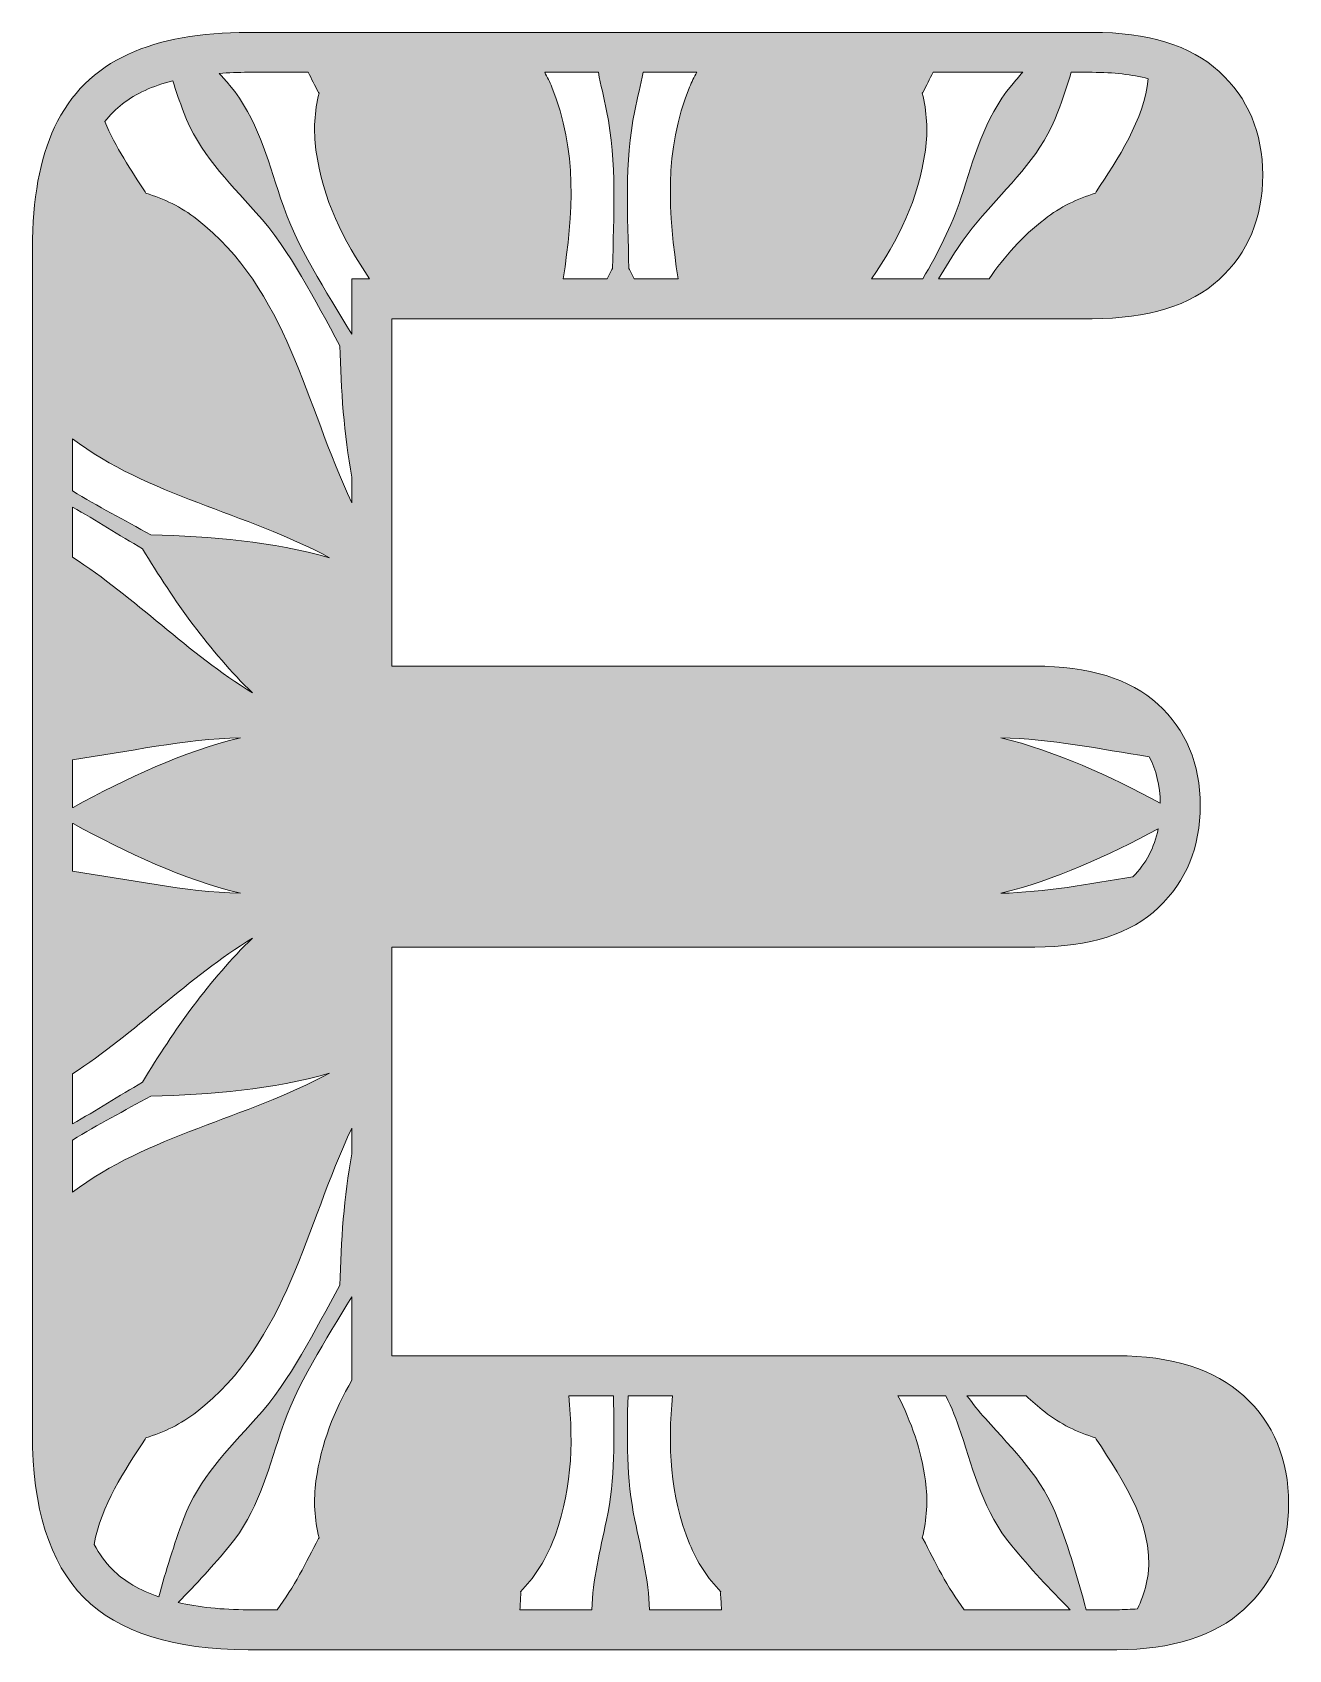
# Model space of a CAD drawing. Extents: x -272 to 621, y -388 to 48.
# Drawn here: x 87.1 to 212.9, y -387.8 to -225.9 of the extents above; entities that cross this region are included whole.
import ezdxf

# ---------------------------------------------------------------- set-up
doc = ezdxf.new("R2010")
doc.units = 0
doc.header["$MEASUREMENT"] = 0
doc.layers.add('Layer 1', color=7, linetype='Continuous', lineweight=0)

msp = doc.modelspace()

# ---------------------------------------------------------------- hatches: boundary and pattern name
at = {"layer": 'Layer 1', "true_color": 0x04878f, "transparency": 33554687}
h = msp.add_hatch(color=136, dxfattribs=at)
h.dxf.hatch_style = 2
edge = h.paths.add_edge_path()
edge.add_spline(control_points=[(192.6, -383.79), (191.78, -380.72), (190.88, -377.68), (189.77, -374.72), (188.21, -370.56), (185.39, -367.88), (182.52, -364.66), (181.86, -363.92), (181.25, -363.15), (180.67, -362.36), (180.67, -362.36), (186.58, -362.36), (186.58, -362.36), (187.17, -362.92), (187.78, -363.47), (188.45, -363.98), (190, -365.19), (191.74, -366.04), (193.54, -366.57), (193.56, -366.61), (193.58, -366.66), (193.61, -366.71), (196.29, -370.82), (199.88, -376.04), (198.61, -381.24), (198.39, -382.12), (198.1, -382.94), (197.75, -383.7), (197.08, -383.75), (196.4, -383.79), (195.67, -383.79), (195.67, -383.79), (192.6, -383.79), (192.6, -383.79)], knot_values=[0, 0, 0, 0, 1, 1, 1, 2, 2, 2, 3, 3, 3, 4, 4, 4, 5, 5, 5, 6, 6, 6, 7, 7, 7, 8, 8, 8, 9, 9, 9, 10, 10, 10, 11, 11, 11, 11], degree=3, periodic=0)
edge = h.paths.add_edge_path()
edge.add_spline(control_points=[(101.73, -383.07), (103.52, -381.24), (105.25, -379.36), (106.88, -377.38), (109.7, -373.96), (110.61, -370.18), (111.97, -366.08), (113.6, -361.13), (116.47, -356.87), (119.12, -352.45), (119.12, -352.45), (119.12, -360.8), (119.12, -360.8), (117.36, -363.85), (116.03, -367.13), (115.52, -370.87), (115.25, -372.83), (115.37, -374.77), (115.83, -376.59), (115.8, -376.64), (115.76, -376.66), (115.74, -376.71), (114.59, -378.97), (113.31, -381.58), (111.63, -383.79), (111.63, -383.79), (108.73, -383.79), (108.73, -383.79), (106.08, -383.79), (103.75, -383.54), (101.73, -383.07)], knot_values=[0, 0, 0, 0, 1, 1, 1, 2, 2, 2, 3, 3, 3, 4, 4, 4, 5, 5, 5, 6, 6, 6, 7, 7, 7, 8, 8, 8, 9, 9, 9, 10, 10, 10, 10], degree=3, periodic=0)
edge = h.paths.add_edge_path()
edge.add_spline(control_points=[(93.33, -377.25), (93.95, -373.43), (96.43, -369.77), (98.42, -366.71), (98.45, -366.66), (98.47, -366.61), (98.49, -366.57), (100.29, -366.04), (102.03, -365.19), (103.58, -363.98), (112.69, -356.91), (114.42, -345.43), (119.12, -335.56), (119.12, -335.56), (119.12, -338.14), (119.12, -338.14), (118.33, -342.43), (118.01, -346.9), (117.92, -351.31), (115.34, -355.92), (113.07, -360.68), (109.51, -364.66), (106.63, -367.88), (103.82, -370.56), (102.26, -374.72), (101.3, -377.27), (100.51, -379.88), (99.78, -382.51), (97.87, -381.84), (96.3, -380.93), (95.14, -379.75), (94.44, -379.05), (93.84, -378.21), (93.33, -377.25)], knot_values=[0, 0, 0, 0, 1, 1, 1, 2, 2, 2, 3, 3, 3, 4, 4, 4, 5, 5, 5, 6, 6, 6, 7, 7, 7, 8, 8, 8, 9, 9, 9, 10, 10, 10, 11, 11, 11, 11], degree=3, periodic=0)
edge = h.paths.add_edge_path()
edge.add_spline(control_points=[(98.98, -276.17), (96.35, -274.7), (93.68, -273.32), (91.14, -271.76), (91.14, -271.76), (91.14, -266.55), (91.14, -266.55), (98.63, -272.23), (108.53, -273.94), (116.88, -278.47), (111.2, -276.85), (105.03, -276.3), (98.98, -276.17)], knot_values=[0, 0, 0, 0, 1, 1, 1, 2, 2, 2, 3, 3, 3, 4, 4, 4, 4], degree=3, periodic=0)
edge = h.paths.add_edge_path()
edge.add_spline(control_points=[(98.98, -332.36), (105.03, -332.23), (111.2, -331.69), (116.88, -330.06), (108.53, -334.59), (98.63, -336.31), (91.14, -341.99), (91.14, -341.99), (91.14, -336.78), (91.14, -336.78), (93.68, -335.21), (96.35, -333.83), (98.98, -332.36)], knot_values=[0, 0, 0, 0, 1, 1, 1, 2, 2, 2, 3, 3, 3, 4, 4, 4, 4], degree=3, periodic=0)
edge = h.paths.add_edge_path()
edge.add_spline(control_points=[(109.16, -316.55), (104.89, -320.67), (101.31, -325.75), (98.17, -330.96), (95.81, -332.36), (93.51, -333.82), (91.14, -335.15), (91.14, -335.15), (91.14, -330.14), (91.14, -330.14), (97.38, -326.12), (102.75, -320.47), (109.16, -316.55)], knot_values=[0, 0, 0, 0, 1, 1, 1, 2, 2, 2, 3, 3, 3, 4, 4, 4, 4], degree=3, periodic=0)
edge = h.paths.add_edge_path()
edge.add_spline(control_points=[(91.23, -305.08), (96.56, -308.01), (102.2, -310.63), (107.96, -312.06), (102.32, -311.92), (96.71, -310.63), (91.14, -309.85), (91.14, -309.85), (91.14, -305.07), (91.14, -305.07), (91.17, -305.07), (91.2, -305.08), (91.23, -305.08)], knot_values=[0, 0, 0, 0, 1, 1, 1, 2, 2, 2, 3, 3, 3, 4, 4, 4, 4], degree=3, periodic=0)
edge = h.paths.add_edge_path()
edge.add_spline(control_points=[(91.14, -278.4), (91.14, -278.4), (91.14, -273.39), (91.14, -273.39), (93.51, -274.71), (95.81, -276.18), (98.17, -277.58), (101.31, -282.78), (104.89, -287.87), (109.16, -291.99), (102.75, -288.07), (97.38, -282.41), (91.14, -278.4)], knot_values=[0, 0, 0, 0, 1, 1, 1, 2, 2, 2, 3, 3, 3, 4, 4, 4, 4], degree=3, periodic=0)
edge = h.paths.add_edge_path()
edge.add_spline(control_points=[(107.96, -296.48), (102.2, -297.91), (96.56, -300.52), (91.23, -303.46), (91.2, -303.46), (91.17, -303.46), (91.14, -303.46), (91.14, -303.46), (91.14, -298.69), (91.14, -298.69), (96.71, -297.9), (102.32, -296.62), (107.96, -296.48)], knot_values=[0, 0, 0, 0, 1, 1, 1, 2, 2, 2, 3, 3, 3, 4, 4, 4, 4], degree=3, periodic=0)
edge = h.paths.add_edge_path()
edge.add_spline(control_points=[(98.41, -231.67), (99.25, -231.29), (100.18, -230.97), (101.19, -230.71), (101.52, -231.75), (101.88, -232.79), (102.26, -233.82), (103.82, -237.97), (106.63, -240.65), (109.51, -243.88), (113.07, -247.86), (115.34, -252.61), (117.92, -257.23), (118.01, -261.64), (118.33, -266.1), (119.12, -270.39), (119.12, -270.39), (119.12, -272.97), (119.12, -272.97), (114.42, -263.11), (112.69, -251.62), (103.58, -244.55), (102.03, -243.35), (100.29, -242.49), (98.49, -241.97), (98.47, -241.92), (98.45, -241.87), (98.42, -241.83), (97.05, -239.72), (95.45, -237.33), (94.38, -234.79), (95.43, -233.46), (96.76, -232.43), (98.41, -231.67)], knot_values=[0, 0, 0, 0, 1, 1, 1, 2, 2, 2, 3, 3, 3, 4, 4, 4, 5, 5, 5, 6, 6, 6, 7, 7, 7, 8, 8, 8, 9, 9, 9, 10, 10, 10, 11, 11, 11, 11], degree=3, periodic=0)
edge = h.paths.add_edge_path()
edge.add_spline(control_points=[(114.73, -229.86), (115.08, -230.53), (115.42, -231.19), (115.74, -231.82), (115.76, -231.88), (115.8, -231.9), (115.83, -231.94), (115.37, -233.77), (115.25, -235.71), (115.52, -237.66), (116.19, -242.57), (118.27, -246.7), (120.89, -250.53), (120.89, -250.53), (119.12, -250.53), (119.12, -250.53), (119.12, -250.53), (119.12, -256.09), (119.12, -256.09), (116.47, -251.66), (113.6, -247.4), (111.97, -242.46), (110.61, -238.35), (109.7, -234.58), (106.88, -231.15), (106.55, -230.75), (106.19, -230.36), (105.84, -229.97), (106.77, -229.9), (107.73, -229.86), (108.73, -229.86), (108.73, -229.86), (114.73, -229.86), (114.73, -229.86)], knot_values=[0, 0, 0, 0, 1, 1, 1, 2, 2, 2, 3, 3, 3, 4, 4, 4, 5, 5, 5, 6, 6, 6, 7, 7, 7, 8, 8, 8, 9, 9, 9, 10, 10, 10, 11, 11, 11, 11], degree=3, periodic=0)
edge = h.paths.add_edge_path()
edge.add_spline(control_points=[(198.81, -230.5), (198.42, -234.6), (195.74, -238.56), (193.61, -241.83), (193.58, -241.87), (193.56, -241.92), (193.54, -241.97), (191.74, -242.49), (190, -243.35), (188.45, -244.55), (186.19, -246.3), (184.4, -248.33), (182.9, -250.53), (182.9, -250.53), (177.83, -250.53), (177.83, -250.53), (179.2, -248.19), (180.69, -245.93), (182.52, -243.88), (185.39, -240.65), (188.21, -237.97), (189.77, -233.82), (190.26, -232.51), (190.7, -231.19), (191.11, -229.86), (191.11, -229.86), (193.2, -229.86), (193.2, -229.86), (195.34, -229.86), (197.2, -230.08), (198.81, -230.5)], knot_values=[0, 0, 0, 0, 1, 1, 1, 2, 2, 2, 3, 3, 3, 4, 4, 4, 5, 5, 5, 6, 6, 6, 7, 7, 7, 8, 8, 8, 9, 9, 9, 10, 10, 10, 10], degree=3, periodic=0)
edge = h.paths.add_edge_path()
edge.add_spline(control_points=[(147.43, -374.81), (146.57, -370.68), (146.64, -366.53), (146.75, -362.36), (146.75, -362.36), (151.21, -362.36), (151.21, -362.36), (150.73, -367.33), (150.9, -372.28), (152.91, -377.2), (153.65, -379.03), (154.73, -380.64), (156.04, -382), (156.03, -382.05), (156.01, -382.09), (156.01, -382.14), (156.04, -382.67), (156.07, -383.23), (156.1, -383.79), (156.1, -383.79), (148.89, -383.79), (148.89, -383.79), (148.82, -380.77), (148.08, -377.93), (147.43, -374.81)], knot_values=[0, 0, 0, 0, 1, 1, 1, 2, 2, 2, 3, 3, 3, 4, 4, 4, 5, 5, 5, 6, 6, 6, 7, 7, 7, 8, 8, 8, 8], degree=3, periodic=0)
edge = h.paths.add_edge_path()
edge.add_spline(control_points=[(135.99, -382), (137.3, -380.64), (138.38, -379.03), (139.12, -377.2), (141.13, -372.28), (141.3, -367.33), (140.82, -362.36), (140.82, -362.36), (145.28, -362.36), (145.28, -362.36), (145.38, -366.53), (145.46, -370.68), (144.6, -374.81), (143.95, -377.93), (143.2, -380.77), (143.13, -383.79), (143.13, -383.79), (135.93, -383.79), (135.93, -383.79), (135.96, -383.23), (135.99, -382.67), (136.02, -382.14), (136.02, -382.09), (136, -382.05), (135.99, -382)], knot_values=[0, 0, 0, 0, 1, 1, 1, 2, 2, 2, 3, 3, 3, 4, 4, 4, 5, 5, 5, 6, 6, 6, 7, 7, 7, 8, 8, 8, 8], degree=3, periodic=0)
edge = h.paths.add_edge_path()
edge.add_spline(control_points=[(200.02, -303.04), (194.92, -300.28), (189.55, -297.84), (184.07, -296.48), (189.04, -296.6), (193.98, -297.61), (198.91, -298.39), (199.62, -299.72), (199.99, -301.27), (200.02, -303.04)], knot_values=[0, 0, 0, 0, 1, 1, 1, 2, 2, 2, 3, 3, 3, 3], degree=3, periodic=0)
edge = h.paths.add_edge_path()
edge.add_spline(control_points=[(184.07, -312.06), (189.47, -310.71), (194.77, -308.32), (199.8, -305.61), (199.44, -307.49), (198.6, -309.07), (197.28, -310.41), (192.89, -311.13), (188.49, -311.95), (184.07, -312.06)], knot_values=[0, 0, 0, 0, 1, 1, 1, 2, 2, 2, 3, 3, 3, 3], degree=3, periodic=0)
edge = h.paths.add_edge_path()
edge.add_spline(control_points=[(152.91, -231.34), (150.32, -237.69), (150.78, -244.09), (151.76, -250.53), (151.76, -250.53), (147.38, -250.53), (147.38, -250.53), (147.19, -250.18), (147.01, -249.83), (146.82, -249.49), (146.75, -244.2), (146.34, -238.94), (147.43, -233.72), (147.71, -232.39), (148, -231.12), (148.25, -229.86), (148.25, -229.86), (153.62, -229.86), (153.62, -229.86), (153.36, -230.34), (153.11, -230.83), (152.91, -231.34)], knot_values=[0, 0, 0, 0, 1, 1, 1, 2, 2, 2, 3, 3, 3, 4, 4, 4, 5, 5, 5, 6, 6, 6, 7, 7, 7, 7], degree=3, periodic=0)
edge = h.paths.add_edge_path()
edge.add_spline(control_points=[(176.2, -231.94), (176.23, -231.9), (176.27, -231.88), (176.29, -231.82), (176.61, -231.19), (176.94, -230.53), (177.29, -229.86), (177.29, -229.86), (186.25, -229.86), (186.25, -229.86), (185.88, -230.29), (185.51, -230.71), (185.15, -231.15), (182.33, -234.58), (181.42, -238.35), (180.06, -242.46), (179.12, -245.33), (177.75, -247.96), (176.25, -250.53), (176.25, -250.53), (171.13, -250.53), (171.13, -250.53), (173.76, -246.7), (175.84, -242.57), (176.51, -237.66), (176.78, -235.71), (176.65, -233.77), (176.2, -231.94)], knot_values=[0, 0, 0, 0, 1, 1, 1, 2, 2, 2, 3, 3, 3, 4, 4, 4, 5, 5, 5, 6, 6, 6, 7, 7, 7, 8, 8, 8, 9, 9, 9, 9], degree=3, periodic=0)
edge = h.paths.add_edge_path()
edge.add_spline(control_points=[(139.12, -231.34), (138.92, -230.83), (138.67, -230.34), (138.41, -229.86), (138.41, -229.86), (143.78, -229.86), (143.78, -229.86), (144.03, -231.12), (144.32, -232.39), (144.6, -233.72), (145.69, -238.94), (145.28, -244.2), (145.21, -249.49), (145.02, -249.83), (144.84, -250.18), (144.65, -250.53), (144.65, -250.53), (140.27, -250.53), (140.27, -250.53), (141.25, -244.09), (141.71, -237.69), (139.12, -231.34)], knot_values=[0, 0, 0, 0, 1, 1, 1, 2, 2, 2, 3, 3, 3, 4, 4, 4, 5, 5, 5, 6, 6, 6, 7, 7, 7, 7], degree=3, periodic=0)
edge = h.paths.add_edge_path()
edge.add_spline(control_points=[(180.06, -366.08), (181.42, -370.18), (182.33, -373.96), (185.15, -377.38), (186.99, -379.62), (188.96, -381.73), (191, -383.79), (191, -383.79), (180.4, -383.79), (180.4, -383.79), (178.72, -381.58), (177.44, -378.97), (176.29, -376.71), (176.27, -376.66), (176.23, -376.64), (176.2, -376.59), (176.65, -374.77), (176.78, -372.83), (176.51, -370.87), (176.09, -367.76), (175.09, -364.97), (173.76, -362.36), (173.76, -362.36), (178.56, -362.36), (178.56, -362.36), (179.13, -363.56), (179.64, -364.79), (180.06, -366.08)], knot_values=[0, 0, 0, 0, 1, 1, 1, 2, 2, 2, 3, 3, 3, 4, 4, 4, 5, 5, 5, 6, 6, 6, 7, 7, 7, 8, 8, 8, 9, 9, 9, 9], degree=3, periodic=0)
edge = h.paths.add_edge_path()
edge.add_spline(control_points=[(208.39, -362.39), (205.46, -359.72), (201.18, -358.36), (195.67, -358.36), (195.67, -358.36), (123.12, -358.36), (123.12, -358.36), (123.12, -358.36), (123.12, -317.44), (123.12, -317.44), (123.12, -317.44), (187.48, -317.44), (187.48, -317.44), (192.95, -317.44), (197.11, -316.11), (199.85, -313.49), (202.62, -310.85), (204.02, -307.41), (204.02, -303.27), (204.02, -299.11), (202.59, -295.69), (199.77, -293.11), (196.98, -290.59), (192.85, -289.31), (187.48, -289.31), (187.48, -289.31), (123.12, -289.31), (123.12, -289.31), (123.12, -289.31), (123.12, -254.53), (123.12, -254.53), (123.12, -254.53), (193.2, -254.53), (193.2, -254.53), (198.78, -254.53), (203.07, -253.21), (205.9, -250.61), (208.8, -247.96), (210.27, -244.44), (210.27, -240.14), (210.27, -235.91), (208.8, -232.42), (205.9, -229.77), (203.07, -227.17), (198.78, -225.86), (193.2, -225.86), (193.2, -225.86), (108.73, -225.86), (108.73, -225.86), (103.95, -225.86), (99.91, -226.59), (96.76, -228.03), (93.41, -229.56), (90.92, -232.02), (89.36, -235.36), (87.89, -238.52), (87.14, -242.59), (87.14, -247.46), (87.14, -247.46), (87.14, -366.18), (87.14, -366.18), (87.14, -373.59), (88.86, -379.1), (92.28, -382.56), (95.71, -386.03), (101.24, -387.79), (108.73, -387.79), (108.73, -387.79), (195.67, -387.79), (195.67, -387.79), (201.2, -387.79), (205.47, -386.43), (208.39, -383.76), (211.35, -381.04), (212.86, -377.48), (212.86, -373.18), (212.86, -368.74), (211.35, -365.11), (208.39, -362.39)], knot_values=[0, 0, 0, 0, 1, 1, 1, 2, 2, 2, 3, 3, 3, 4, 4, 4, 5, 5, 5, 6, 6, 6, 7, 7, 7, 8, 8, 8, 9, 9, 9, 10, 10, 10, 11, 11, 11, 12, 12, 12, 13, 13, 13, 14, 14, 14, 15, 15, 15, 16, 16, 16, 17, 17, 17, 18, 18, 18, 19, 19, 19, 20, 20, 20, 21, 21, 21, 22, 22, 22, 23, 23, 23, 24, 24, 24, 25, 25, 25, 26, 26, 26, 26], degree=3, periodic=0)

# ---------------------------------------------------------------- linework, layer by layer
at = {"layer": 'Layer 1'}
for points, knots in [([(208.39, -362.39), (205.46, -359.72), (201.18, -358.36), (195.67, -358.36), (195.67, -358.36), (123.12, -358.36), (123.12, -358.36), (123.12, -358.36), (123.12, -317.44), (123.12, -317.44), (123.12, -317.44), (187.48, -317.44), (187.48, -317.44), (192.95, -317.44), (197.11, -316.11), (199.85, -313.49), (202.62, -310.85), (204.02, -307.41), (204.02, -303.27), (204.02, -299.11), (202.59, -295.69), (199.77, -293.11), (196.98, -290.59), (192.85, -289.31), (187.48, -289.31), (187.48, -289.31), (123.12, -289.31), (123.12, -289.31), (123.12, -289.31), (123.12, -254.53), (123.12, -254.53), (123.12, -254.53), (193.2, -254.53), (193.2, -254.53), (198.78, -254.53), (203.07, -253.21), (205.9, -250.61), (208.8, -247.96), (210.27, -244.44), (210.27, -240.14), (210.27, -235.91), (208.8, -232.42), (205.9, -229.77), (203.07, -227.17), (198.78, -225.86), (193.2, -225.86), (193.2, -225.86), (108.73, -225.86), (108.73, -225.86), (103.95, -225.86), (99.91, -226.59), (96.76, -228.03), (93.41, -229.56), (90.92, -232.02), (89.36, -235.36), (87.89, -238.52), (87.14, -242.59), (87.14, -247.46), (87.14, -247.46), (87.14, -366.18), (87.14, -366.18), (87.14, -373.59), (88.86, -379.1), (92.28, -382.56), (95.71, -386.03), (101.24, -387.79), (108.73, -387.79), (108.73, -387.79), (195.67, -387.79), (195.67, -387.79), (201.2, -387.79), (205.47, -386.43), (208.39, -383.76), (211.35, -381.04), (212.86, -377.48), (212.86, -373.18), (212.86, -368.74), (211.35, -365.11), (208.39, -362.39)], [0, 0, 0, 0, 1, 1, 1, 2, 2, 2, 3, 3, 3, 4, 4, 4, 5, 5, 5, 6, 6, 6, 7, 7, 7, 8, 8, 8, 9, 9, 9, 10, 10, 10, 11, 11, 11, 12, 12, 12, 13, 13, 13, 14, 14, 14, 15, 15, 15, 16, 16, 16, 17, 17, 17, 18, 18, 18, 19, 19, 19, 20, 20, 20, 21, 21, 21, 22, 22, 22, 23, 23, 23, 24, 24, 24, 25, 25, 25, 26, 26, 26, 26]), ([(114.73, -229.86), (115.08, -230.53), (115.42, -231.19), (115.74, -231.82), (115.76, -231.88), (115.8, -231.9), (115.83, -231.94), (115.37, -233.77), (115.25, -235.71), (115.52, -237.66), (116.19, -242.57), (118.27, -246.7), (120.89, -250.53), (120.89, -250.53), (119.12, -250.53), (119.12, -250.53), (119.12, -250.53), (119.12, -256.09), (119.12, -256.09), (116.47, -251.66), (113.6, -247.4), (111.97, -242.46), (110.61, -238.35), (109.7, -234.58), (106.88, -231.15), (106.55, -230.75), (106.19, -230.36), (105.84, -229.97), (106.77, -229.9), (107.73, -229.86), (108.73, -229.86), (108.73, -229.86), (114.73, -229.86), (114.73, -229.86)], [0, 0, 0, 0, 1, 1, 1, 2, 2, 2, 3, 3, 3, 4, 4, 4, 5, 5, 5, 6, 6, 6, 7, 7, 7, 8, 8, 8, 9, 9, 9, 10, 10, 10, 11, 11, 11, 11]), ([(139.12, -231.34), (138.92, -230.83), (138.67, -230.34), (138.41, -229.86), (138.41, -229.86), (143.78, -229.86), (143.78, -229.86), (144.03, -231.12), (144.32, -232.39), (144.6, -233.72), (145.69, -238.94), (145.28, -244.2), (145.21, -249.49), (145.02, -249.83), (144.84, -250.18), (144.65, -250.53), (144.65, -250.53), (140.27, -250.53), (140.27, -250.53), (141.25, -244.09), (141.71, -237.69), (139.12, -231.34)], [0, 0, 0, 0, 1, 1, 1, 2, 2, 2, 3, 3, 3, 4, 4, 4, 5, 5, 5, 6, 6, 6, 7, 7, 7, 7]), ([(152.91, -231.34), (150.32, -237.69), (150.78, -244.09), (151.76, -250.53), (151.76, -250.53), (147.38, -250.53), (147.38, -250.53), (147.19, -250.18), (147.01, -249.83), (146.82, -249.49), (146.75, -244.2), (146.34, -238.94), (147.43, -233.72), (147.71, -232.39), (148, -231.12), (148.25, -229.86), (148.25, -229.86), (153.62, -229.86), (153.62, -229.86), (153.36, -230.34), (153.11, -230.83), (152.91, -231.34)], [0, 0, 0, 0, 1, 1, 1, 2, 2, 2, 3, 3, 3, 4, 4, 4, 5, 5, 5, 6, 6, 6, 7, 7, 7, 7]), ([(176.2, -231.94), (176.23, -231.9), (176.27, -231.88), (176.29, -231.82), (176.61, -231.19), (176.94, -230.53), (177.29, -229.86), (177.29, -229.86), (186.25, -229.86), (186.25, -229.86), (185.88, -230.29), (185.51, -230.71), (185.15, -231.15), (182.33, -234.58), (181.42, -238.35), (180.06, -242.46), (179.12, -245.33), (177.75, -247.96), (176.25, -250.53), (176.25, -250.53), (171.13, -250.53), (171.13, -250.53), (173.76, -246.7), (175.84, -242.57), (176.51, -237.66), (176.78, -235.71), (176.65, -233.77), (176.2, -231.94)], [0, 0, 0, 0, 1, 1, 1, 2, 2, 2, 3, 3, 3, 4, 4, 4, 5, 5, 5, 6, 6, 6, 7, 7, 7, 8, 8, 8, 9, 9, 9, 9]), ([(198.81, -230.5), (198.42, -234.6), (195.74, -238.56), (193.61, -241.83), (193.58, -241.87), (193.56, -241.92), (193.54, -241.97), (191.74, -242.49), (190, -243.35), (188.45, -244.55), (186.19, -246.3), (184.4, -248.33), (182.9, -250.53), (182.9, -250.53), (177.83, -250.53), (177.83, -250.53), (179.2, -248.19), (180.69, -245.93), (182.52, -243.88), (185.39, -240.65), (188.21, -237.97), (189.77, -233.82), (190.26, -232.51), (190.7, -231.19), (191.11, -229.86), (191.11, -229.86), (193.2, -229.86), (193.2, -229.86), (195.34, -229.86), (197.2, -230.08), (198.81, -230.5)], [0, 0, 0, 0, 1, 1, 1, 2, 2, 2, 3, 3, 3, 4, 4, 4, 5, 5, 5, 6, 6, 6, 7, 7, 7, 8, 8, 8, 9, 9, 9, 10, 10, 10, 10]), ([(98.41, -231.67), (99.25, -231.29), (100.18, -230.97), (101.19, -230.71), (101.52, -231.75), (101.88, -232.79), (102.26, -233.82), (103.82, -237.97), (106.63, -240.65), (109.51, -243.88), (113.07, -247.86), (115.34, -252.61), (117.92, -257.23), (118.01, -261.64), (118.33, -266.1), (119.12, -270.39), (119.12, -270.39), (119.12, -272.97), (119.12, -272.97), (114.42, -263.11), (112.69, -251.62), (103.58, -244.55), (102.03, -243.35), (100.29, -242.49), (98.49, -241.97), (98.47, -241.92), (98.45, -241.87), (98.42, -241.83), (97.05, -239.72), (95.45, -237.33), (94.38, -234.79), (95.43, -233.46), (96.76, -232.43), (98.41, -231.67)], [0, 0, 0, 0, 1, 1, 1, 2, 2, 2, 3, 3, 3, 4, 4, 4, 5, 5, 5, 6, 6, 6, 7, 7, 7, 8, 8, 8, 9, 9, 9, 10, 10, 10, 11, 11, 11, 11]), ([(98.98, -276.17), (96.35, -274.7), (93.68, -273.32), (91.14, -271.76), (91.14, -271.76), (91.14, -266.55), (91.14, -266.55), (98.63, -272.23), (108.53, -273.94), (116.88, -278.47), (111.2, -276.85), (105.03, -276.3), (98.98, -276.17)], [0, 0, 0, 0, 1, 1, 1, 2, 2, 2, 3, 3, 3, 4, 4, 4, 4]), ([(91.14, -278.4), (91.14, -278.4), (91.14, -273.39), (91.14, -273.39), (93.51, -274.71), (95.81, -276.18), (98.17, -277.58), (101.31, -282.78), (104.89, -287.87), (109.16, -291.99), (102.75, -288.07), (97.38, -282.41), (91.14, -278.4)], [0, 0, 0, 0, 1, 1, 1, 2, 2, 2, 3, 3, 3, 4, 4, 4, 4]), ([(107.96, -296.48), (102.2, -297.91), (96.56, -300.52), (91.23, -303.46), (91.2, -303.46), (91.17, -303.46), (91.14, -303.46), (91.14, -303.46), (91.14, -298.69), (91.14, -298.69), (96.71, -297.9), (102.32, -296.62), (107.96, -296.48)], [0, 0, 0, 0, 1, 1, 1, 2, 2, 2, 3, 3, 3, 4, 4, 4, 4]), ([(200.02, -303.04), (194.92, -300.28), (189.55, -297.84), (184.07, -296.48), (189.04, -296.6), (193.98, -297.61), (198.91, -298.39), (199.62, -299.72), (199.99, -301.27), (200.02, -303.04)], [0, 0, 0, 0, 1, 1, 1, 2, 2, 2, 3, 3, 3, 3]), ([(91.23, -305.08), (96.56, -308.01), (102.2, -310.63), (107.96, -312.06), (102.32, -311.92), (96.71, -310.63), (91.14, -309.85), (91.14, -309.85), (91.14, -305.07), (91.14, -305.07), (91.17, -305.07), (91.2, -305.08), (91.23, -305.08)], [0, 0, 0, 0, 1, 1, 1, 2, 2, 2, 3, 3, 3, 4, 4, 4, 4]), ([(184.07, -312.06), (189.47, -310.71), (194.77, -308.32), (199.8, -305.61), (199.44, -307.49), (198.6, -309.07), (197.28, -310.41), (192.89, -311.13), (188.49, -311.95), (184.07, -312.06)], [0, 0, 0, 0, 1, 1, 1, 2, 2, 2, 3, 3, 3, 3]), ([(109.16, -316.55), (104.89, -320.67), (101.31, -325.75), (98.17, -330.96), (95.81, -332.36), (93.51, -333.82), (91.14, -335.15), (91.14, -335.15), (91.14, -330.14), (91.14, -330.14), (97.38, -326.12), (102.75, -320.47), (109.16, -316.55)], [0, 0, 0, 0, 1, 1, 1, 2, 2, 2, 3, 3, 3, 4, 4, 4, 4]), ([(98.98, -332.36), (105.03, -332.23), (111.2, -331.69), (116.88, -330.06), (108.53, -334.59), (98.63, -336.31), (91.14, -341.99), (91.14, -341.99), (91.14, -336.78), (91.14, -336.78), (93.68, -335.21), (96.35, -333.83), (98.98, -332.36)], [0, 0, 0, 0, 1, 1, 1, 2, 2, 2, 3, 3, 3, 4, 4, 4, 4]), ([(93.33, -377.25), (93.95, -373.43), (96.43, -369.77), (98.42, -366.71), (98.45, -366.66), (98.47, -366.61), (98.49, -366.57), (100.29, -366.04), (102.03, -365.19), (103.58, -363.98), (112.69, -356.91), (114.42, -345.43), (119.12, -335.56), (119.12, -335.56), (119.12, -338.14), (119.12, -338.14), (118.33, -342.43), (118.01, -346.9), (117.92, -351.31), (115.34, -355.92), (113.07, -360.68), (109.51, -364.66), (106.63, -367.88), (103.82, -370.56), (102.26, -374.72), (101.3, -377.27), (100.51, -379.88), (99.78, -382.51), (97.87, -381.84), (96.3, -380.93), (95.14, -379.75), (94.44, -379.05), (93.84, -378.21), (93.33, -377.25)], [0, 0, 0, 0, 1, 1, 1, 2, 2, 2, 3, 3, 3, 4, 4, 4, 5, 5, 5, 6, 6, 6, 7, 7, 7, 8, 8, 8, 9, 9, 9, 10, 10, 10, 11, 11, 11, 11]), ([(101.73, -383.07), (103.52, -381.24), (105.25, -379.36), (106.88, -377.38), (109.7, -373.96), (110.61, -370.18), (111.97, -366.08), (113.6, -361.13), (116.47, -356.87), (119.12, -352.45), (119.12, -352.45), (119.12, -360.8), (119.12, -360.8), (117.36, -363.85), (116.03, -367.13), (115.52, -370.87), (115.25, -372.83), (115.37, -374.77), (115.83, -376.59), (115.8, -376.64), (115.76, -376.66), (115.74, -376.71), (114.59, -378.97), (113.31, -381.58), (111.63, -383.79), (111.63, -383.79), (108.73, -383.79), (108.73, -383.79), (106.08, -383.79), (103.75, -383.54), (101.73, -383.07)], [0, 0, 0, 0, 1, 1, 1, 2, 2, 2, 3, 3, 3, 4, 4, 4, 5, 5, 5, 6, 6, 6, 7, 7, 7, 8, 8, 8, 9, 9, 9, 10, 10, 10, 10]), ([(135.99, -382), (137.3, -380.64), (138.38, -379.03), (139.12, -377.2), (141.13, -372.28), (141.3, -367.33), (140.82, -362.36), (140.82, -362.36), (145.28, -362.36), (145.28, -362.36), (145.38, -366.53), (145.46, -370.68), (144.6, -374.81), (143.95, -377.93), (143.2, -380.77), (143.13, -383.79), (143.13, -383.79), (135.93, -383.79), (135.93, -383.79), (135.96, -383.23), (135.99, -382.67), (136.02, -382.14), (136.02, -382.09), (136, -382.05), (135.99, -382)], [0, 0, 0, 0, 1, 1, 1, 2, 2, 2, 3, 3, 3, 4, 4, 4, 5, 5, 5, 6, 6, 6, 7, 7, 7, 8, 8, 8, 8]), ([(147.43, -374.81), (146.57, -370.68), (146.64, -366.53), (146.75, -362.36), (146.75, -362.36), (151.21, -362.36), (151.21, -362.36), (150.73, -367.33), (150.9, -372.28), (152.91, -377.2), (153.65, -379.03), (154.73, -380.64), (156.04, -382), (156.03, -382.05), (156.01, -382.09), (156.01, -382.14), (156.04, -382.67), (156.07, -383.23), (156.1, -383.79), (156.1, -383.79), (148.89, -383.79), (148.89, -383.79), (148.82, -380.77), (148.08, -377.93), (147.43, -374.81)], [0, 0, 0, 0, 1, 1, 1, 2, 2, 2, 3, 3, 3, 4, 4, 4, 5, 5, 5, 6, 6, 6, 7, 7, 7, 8, 8, 8, 8]), ([(180.06, -366.08), (181.42, -370.18), (182.33, -373.96), (185.15, -377.38), (186.99, -379.62), (188.96, -381.73), (191, -383.79), (191, -383.79), (180.4, -383.79), (180.4, -383.79), (178.72, -381.58), (177.44, -378.97), (176.29, -376.71), (176.27, -376.66), (176.23, -376.64), (176.2, -376.59), (176.65, -374.77), (176.78, -372.83), (176.51, -370.87), (176.09, -367.76), (175.09, -364.97), (173.76, -362.36), (173.76, -362.36), (178.56, -362.36), (178.56, -362.36), (179.13, -363.56), (179.64, -364.79), (180.06, -366.08)], [0, 0, 0, 0, 1, 1, 1, 2, 2, 2, 3, 3, 3, 4, 4, 4, 5, 5, 5, 6, 6, 6, 7, 7, 7, 8, 8, 8, 9, 9, 9, 9]), ([(192.6, -383.79), (191.78, -380.72), (190.88, -377.68), (189.77, -374.72), (188.21, -370.56), (185.39, -367.88), (182.52, -364.66), (181.86, -363.92), (181.25, -363.15), (180.67, -362.36), (180.67, -362.36), (186.58, -362.36), (186.58, -362.36), (187.17, -362.92), (187.78, -363.47), (188.45, -363.98), (190, -365.19), (191.74, -366.04), (193.54, -366.57), (193.56, -366.61), (193.58, -366.66), (193.61, -366.71), (196.29, -370.82), (199.88, -376.04), (198.61, -381.24), (198.39, -382.12), (198.1, -382.94), (197.75, -383.7), (197.08, -383.75), (196.4, -383.79), (195.67, -383.79), (195.67, -383.79), (192.6, -383.79), (192.6, -383.79)], [0, 0, 0, 0, 1, 1, 1, 2, 2, 2, 3, 3, 3, 4, 4, 4, 5, 5, 5, 6, 6, 6, 7, 7, 7, 8, 8, 8, 9, 9, 9, 10, 10, 10, 11, 11, 11, 11])]:
    msp.add_open_spline(points, degree=3, knots=knots, dxfattribs=at)

doc.saveas('drawing.dxf')
